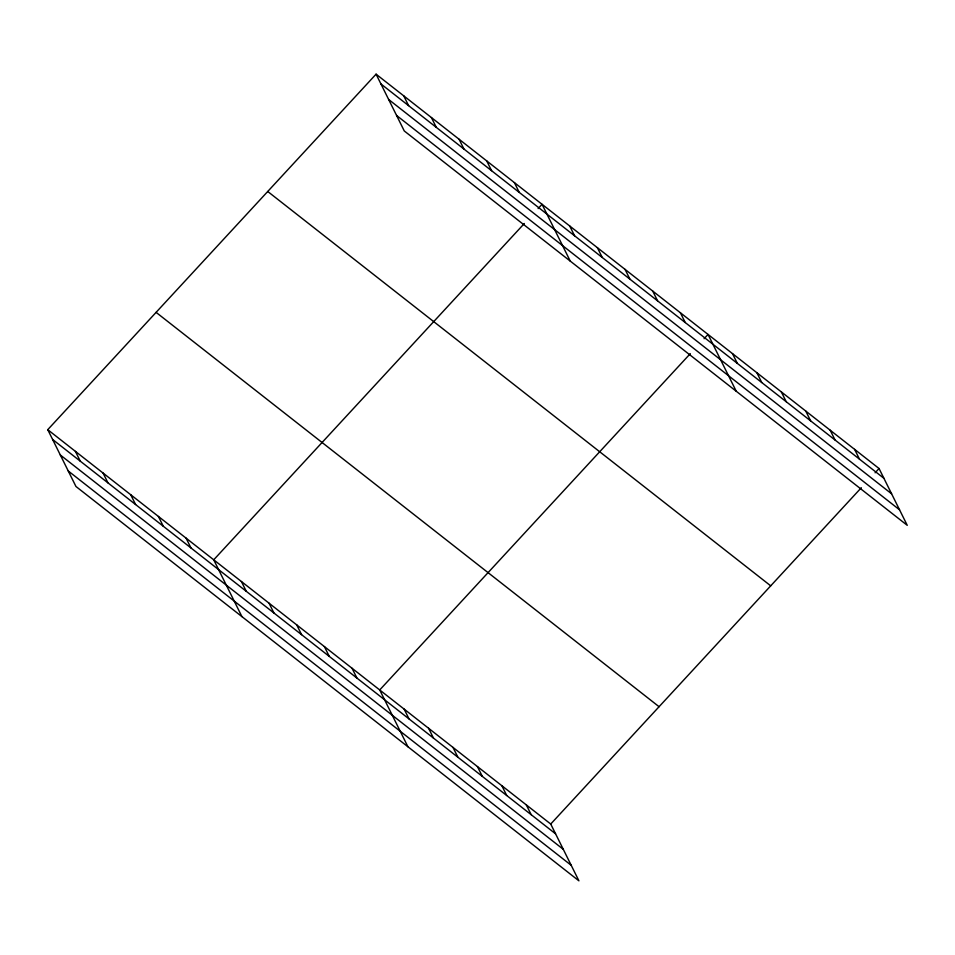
<?xml version="1.0" encoding="UTF-8"?>
<svg xmlns="http://www.w3.org/2000/svg" width="955" height="955" viewBox="0 0 955 955"><rect width="100%" height="100%" fill="white"/><g stroke="black" fill="none" stroke-linecap="round" stroke-linejoin="round"><path stroke-width="1.43" d="M47.75 429.678L550.725 824.034L578.921 880.832L75.946 486.477L47.75 429.678L376.079 74.168L879.054 468.523L907.25 525.322L404.275 130.966L376.079 74.168M524.331 223.506L213.729 559.809L241.925 616.62M538.119 208.572L542.058 204.31L570.254 261.109M690.31 353.637L379.72 689.952L407.916 746.75M704.098 338.703L708.037 334.441L736.233 391.24M550.725 824.034L861.326 487.719M875.114 472.785L879.054 468.523M380.938 83.956L883.912 478.312M388.637 99.475L891.612 493.819M396.576 115.46L899.55 509.803M267.734 191.489L770.709 585.833M156.095 312.357L659.069 706.712M52.609 439.467L555.583 833.822M60.308 454.986L563.283 849.329M68.247 470.97L571.221 865.314M854.618 449.363L859.476 459.152M830.193 430.216L835.052 440.004M805.757 411.056L810.616 420.845M781.333 391.908L786.192 401.697M756.897 372.748L761.756 382.537M732.473 353.601L737.332 363.377M680.378 312.751L685.236 322.539M652.719 291.06L657.577 300.849M625.048 269.37L629.906 279.158M597.388 247.679L602.247 257.468M569.717 225.989L574.576 235.778M514.399 182.62L519.257 192.409M486.728 160.929L491.586 170.718M459.069 139.239L463.927 149.028M431.409 117.549L436.268 127.337M403.738 95.858L408.597 105.647M526.301 804.874L531.159 814.663M501.864 785.714L506.723 795.503M477.44 766.567L482.299 776.355M453.004 747.407L457.863 757.196M428.58 728.259L433.439 738.048M404.144 709.099L409.003 718.888M352.049 668.261L356.907 678.05M324.39 646.571L329.248 656.36M296.719 624.88L301.577 634.669M269.059 603.19L273.918 612.979M241.4 581.5L246.259 591.288M186.07 538.119L190.928 547.907M158.411 516.44L163.269 526.229M130.739 494.75L135.598 504.538M103.08 473.059L107.939 482.848M75.409 451.369L80.268 461.158"/></g></svg>
